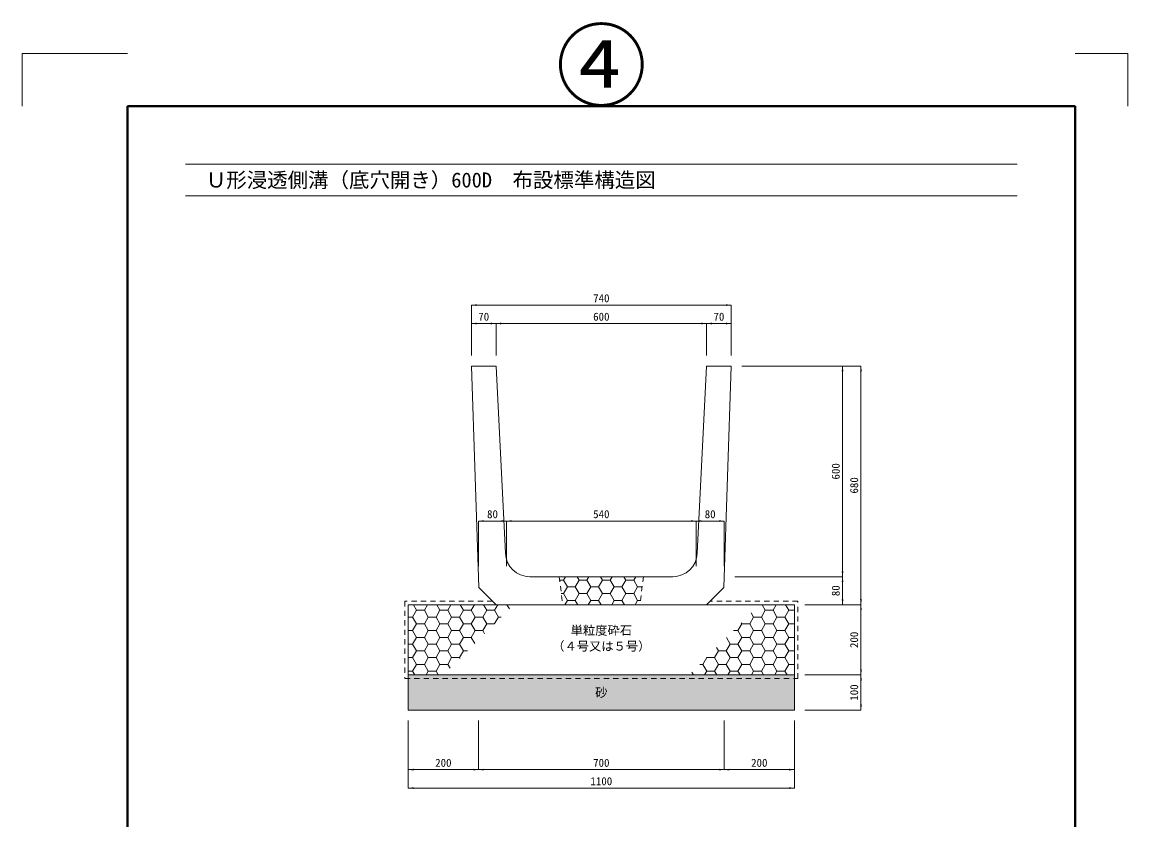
# Model space of a CAD drawing. Units: millimetres at full size. Extents: x 91602 to 111352, y 12024 to 16568.
# Drawn here: x 104052 to 107202, y 14296 to 16568 of the extents above; entities that cross this region are included whole.
import ezdxf
from ezdxf.enums import TextEntityAlignment as Align

# ---------------------------------------------------------------- set-up
doc = ezdxf.new("R2010")
doc.units = ezdxf.units.MM
doc.header["$LTSCALE"] = 20
doc.linetypes.add('USER1', pattern=[1.35, 0.75, -0.6])
for name, color, linetype, lineweight in [('Defpoints_3', 7, 'Continuous', 13), ('ハッチング', 7, 'Continuous', 9), ('図枠', 7, 'Continuous', 5), ('寸法線', 7, 'Continuous', 13), ('排水孔', 30, 'USER1', 13), ('本体', 2, 'Continuous', 13), ('浸透施設', 3, 'Continuous', 13), ('透水シート', 4, 'USER1', 13)]:
    doc.layers.add(name, color=color, linetype=linetype, lineweight=lineweight)
for name, color, linetype in [('ハッチング_砂', 32, 'Continuous'), ('文字', 7, 'Continuous'), ('補助線', 1, 'Continuous')]:
    doc.layers.add(name, color=color, linetype=linetype)
doc.styles.add('ＭＳ ゴシック', font='')
doc.styles.get('ＭＳ ゴシック').set_extended_font_data('MS Gothic')

# ---------------------------------------------------------------- blocks, each defined once
blk = doc.blocks.new('filled_arrow')
at = {"color": 0, "linetype": 'Continuous', "lineweight": -2}
blk.add_solid([(7.5, 1.25), (0, 0), (7.5, -1.25)], dxfattribs=at)

msp = doc.modelspace()

# ---------------------------------------------------------------- hatches: boundary and pattern name
at = {"layer": 'ハッチング_砂'}
msp.add_hatch(color=256, dxfattribs=at).paths.add_polyline_path([(105152.07, 14708.64), (105152.07, 14608.64), (106252.07, 14608.64), (106252.07, 14708.64)])

# ---------------------------------------------------------------- linework, layer by layer
at = {"layer": 'Defpoints_3'}
for p, q in [((104052.07, 16478.54), (104052.07, 16328.54)), ((104352.07, 16478.54), (104052.07, 16478.54)), ((107052.07, 16478.54), (107202.07, 16478.54)), ((107202.07, 16478.54), (107202.07, 16328.54))]:
    msp.add_line(p, q, dxfattribs=at)
at = {"layer": 'ハッチング'}
for p, q in [((105583.3, 14978.77), (105594.26, 14978.77)), ((105594.26, 14978.77), (105599.95, 14988.64)), ((105605.37, 14959.52), (105594.26, 14978.77)), ((105627.59, 14959.52), (105638.71, 14978.77)), ((105638.71, 14978.77), (105633.01, 14988.64)), ((105638.71, 14978.77), (105660.93, 14978.77)), ((105660.93, 14978.77), (105666.63, 14988.64)), ((105672.04, 14959.52), (105660.93, 14978.77)), ((105694.27, 14959.52), (105705.38, 14978.77)), ((105705.38, 14978.77), (105699.68, 14988.64)), ((105705.38, 14978.77), (105727.61, 14978.77)), ((105727.61, 14978.77), (105733.3, 14988.64)), ((105738.72, 14959.52), (105727.61, 14978.77)), ((105760.94, 14959.52), (105772.06, 14978.77)), ((105772.06, 14978.77), (105766.36, 14988.64)), ((105772.06, 14978.77), (105794.28, 14978.77)), ((105794.28, 14978.77), (105799.98, 14988.64)), ((105805.39, 14959.52), (105794.28, 14978.77)), ((105588.11, 14940.28), (105594.26, 14940.28)), ((105594.26, 14940.28), (105605.37, 14959.52)), ((105605.37, 14921.03), (105594.26, 14940.28)), ((105605.37, 14959.52), (105627.59, 14959.52)), ((105638.71, 14940.28), (105627.59, 14959.52)), ((105627.59, 14921.03), (105638.71, 14940.28)), ((105638.71, 14940.28), (105660.93, 14940.28)), ((105660.93, 14940.28), (105672.04, 14959.52)), ((105672.04, 14921.03), (105660.93, 14940.28)), ((105672.04, 14959.52), (105694.27, 14959.52)), ((105705.38, 14940.28), (105694.27, 14959.52)), ((105694.27, 14921.03), (105705.38, 14940.28)), ((105705.38, 14940.28), (105727.61, 14940.28)), ((105727.61, 14940.28), (105738.72, 14959.52)), ((105738.72, 14921.03), (105727.61, 14940.28)), ((105738.72, 14959.52), (105760.94, 14959.52)), ((105772.06, 14940.28), (105760.94, 14959.52)), ((105760.94, 14921.03), (105772.06, 14940.28)), ((105772.06, 14940.28), (105794.28, 14940.28)), ((105794.28, 14940.28), (105805.39, 14959.52)), ((105805.39, 14921.03), (105794.28, 14940.28)), ((105805.39, 14959.52), (105818.43, 14959.52)), ((105175.7, 14892.83), (105166.58, 14908.64)), ((105197.93, 14892.83), (105207.06, 14908.64)), ((105242.38, 14892.83), (105233.25, 14908.64)), ((105264.6, 14892.83), (105273.73, 14908.64)), ((105309.05, 14892.83), (105299.93, 14908.64)), ((105331.28, 14892.83), (105340.41, 14908.64)), ((105375.73, 14892.83), (105366.6, 14908.64)), ((105397.95, 14892.83), (105407.08, 14908.64)), ((105440.16, 14896.73), (105433.28, 14908.64)), ((105598.22, 14908.64), (105605.37, 14921.03)), ((105605.37, 14921.03), (105627.59, 14921.03)), ((105634.75, 14908.64), (105627.59, 14921.03)), ((105664.89, 14908.64), (105672.04, 14921.03)), ((105672.04, 14921.03), (105694.27, 14921.03)), ((105701.42, 14908.64), (105694.27, 14921.03)), ((105731.57, 14908.64), (105738.72, 14921.03)), ((105738.72, 14921.03), (105760.94, 14921.03)), ((105768.1, 14908.64), (105760.94, 14921.03)), ((105798.24, 14908.64), (105805.39, 14921.03)), ((105805.39, 14921.03), (105813.62, 14921.03)), ((106169.13, 14892.83), (106160, 14908.64)), ((106191.35, 14892.83), (106200.48, 14908.64)), ((106235.8, 14892.83), (106226.68, 14908.64)), ((105152.07, 14873.59), (105164.59, 14873.59)), ((105164.59, 14873.59), (105175.7, 14892.83)), ((105175.7, 14854.34), (105164.59, 14873.59)), ((105175.71, 14892.83), (105197.93, 14892.83)), ((105209.04, 14873.59), (105197.93, 14892.83)), ((105197.93, 14854.34), (105209.04, 14873.59)), ((105209.04, 14873.59), (105231.27, 14873.59)), ((105231.27, 14873.59), (105242.38, 14892.83)), ((105242.38, 14854.34), (105231.27, 14873.59)), ((105242.38, 14892.83), (105264.61, 14892.83)), ((105275.72, 14873.59), (105264.6, 14892.83)), ((105264.6, 14854.34), (105275.72, 14873.59)), ((105275.72, 14873.59), (105297.94, 14873.59)), ((105297.94, 14873.59), (105309.05, 14892.83)), ((105309.05, 14854.34), (105297.94, 14873.59)), ((105309.06, 14892.83), (105331.28, 14892.83)), ((105342.39, 14873.59), (105331.28, 14892.83)), ((105331.28, 14854.34), (105342.39, 14873.59)), ((105342.39, 14873.59), (105364.62, 14873.59)), ((105364.62, 14873.59), (105375.73, 14892.83)), ((105375.73, 14854.34), (105364.62, 14873.59)), ((105375.73, 14892.83), (105397.96, 14892.83)), ((105409.07, 14873.59), (105397.95, 14892.83)), ((105398.21, 14854.78), (105409.07, 14873.59)), ((105409.07, 14873.59), (105417.02, 14873.59)), ((106124.68, 14854.34), (106135.79, 14873.59)), ((106135.79, 14873.59), (106128.92, 14885.49)), ((106135.79, 14873.59), (106158.02, 14873.59)), ((106158.02, 14873.59), (106169.13, 14892.83)), ((106169.13, 14854.34), (106158.02, 14873.59)), ((106169.13, 14892.83), (106191.36, 14892.83)), ((106202.47, 14873.59), (106191.35, 14892.83)), ((106191.35, 14854.34), (106202.47, 14873.59)), ((106202.47, 14873.59), (106224.69, 14873.59)), ((106224.69, 14873.59), (106235.8, 14892.83)), ((106235.8, 14854.34), (106224.69, 14873.59)), ((106235.81, 14892.83), (106252.07, 14892.83)), ((105164.59, 14835.09), (105175.7, 14854.34)), ((105175.71, 14854.34), (105197.93, 14854.34)), ((105209.04, 14835.09), (105197.93, 14854.34)), ((105231.27, 14835.09), (105242.38, 14854.34)), ((105242.38, 14854.34), (105264.61, 14854.34)), ((105275.72, 14835.09), (105264.6, 14854.34)), ((105297.94, 14835.09), (105309.05, 14854.34)), ((105309.06, 14854.34), (105331.28, 14854.34)), ((105342.39, 14835.09), (105331.28, 14854.34)), ((105364.62, 14835.09), (105375.73, 14854.34)), ((105375.73, 14854.34), (105397.77, 14854.34)), ((106091.34, 14835.09), (106102.45, 14854.34)), ((106102.45, 14854.34), (106100.74, 14857.31)), ((106102.46, 14854.34), (106124.68, 14854.34)), ((106135.79, 14835.09), (106124.68, 14854.34)), ((106158.02, 14835.09), (106169.13, 14854.34)), ((106169.13, 14854.34), (106191.36, 14854.34)), ((106202.47, 14835.09), (106191.35, 14854.34)), ((106224.69, 14835.09), (106235.8, 14854.34)), ((106235.81, 14854.34), (106252.07, 14854.34)), ((105152.07, 14835.09), (105164.59, 14835.09)), ((105175.7, 14815.84), (105164.59, 14835.09)), ((105164.59, 14796.6), (105175.7, 14815.84)), ((105175.71, 14815.84), (105197.93, 14815.84)), ((105197.93, 14815.84), (105209.04, 14835.09)), ((105209.04, 14796.6), (105197.93, 14815.84)), ((105209.04, 14835.09), (105231.27, 14835.09)), ((105242.38, 14815.84), (105231.27, 14835.09)), ((105231.27, 14796.6), (105242.38, 14815.84)), ((105242.38, 14815.84), (105264.61, 14815.84)), ((105264.6, 14815.84), (105275.72, 14835.09)), ((105275.72, 14796.6), (105264.6, 14815.84)), ((105275.72, 14835.09), (105297.94, 14835.09)), ((105309.05, 14815.84), (105297.94, 14835.09)), ((105297.94, 14796.6), (105309.05, 14815.84)), ((105309.06, 14815.84), (105331.28, 14815.84)), ((105331.28, 14815.84), (105342.39, 14835.09)), ((105341.53, 14798.1), (105331.28, 14815.84)), ((105342.39, 14835.09), (105364.62, 14835.09)), ((105369.71, 14826.28), (105364.62, 14835.09)), ((106069.12, 14796.6), (106058.47, 14815.04)), ((106078.52, 14835.09), (106091.34, 14835.09)), ((106102.45, 14815.84), (106091.34, 14835.09)), ((106091.34, 14796.6), (106102.45, 14815.84)), ((106102.46, 14815.84), (106124.68, 14815.84)), ((106124.68, 14815.84), (106135.79, 14835.09)), ((106135.79, 14796.6), (106124.68, 14815.84)), ((106135.79, 14835.09), (106158.02, 14835.09)), ((106169.13, 14815.84), (106158.02, 14835.09)), ((106158.02, 14796.6), (106169.13, 14815.84)), ((106169.13, 14815.84), (106191.36, 14815.84)), ((106191.35, 14815.84), (106202.47, 14835.09)), ((106202.47, 14796.6), (106191.35, 14815.84)), ((106202.47, 14835.09), (106224.69, 14835.09)), ((106235.8, 14815.84), (106224.69, 14835.09)), ((106224.69, 14796.6), (106235.8, 14815.84)), ((106235.81, 14815.84), (106252.07, 14815.84)), ((105152.07, 14796.6), (105164.59, 14796.6)), ((105175.7, 14777.35), (105164.59, 14796.6)), ((105164.59, 14758.1), (105175.7, 14777.35)), ((105175.71, 14777.35), (105197.93, 14777.35)), ((105197.93, 14777.35), (105209.04, 14796.6)), ((105209.04, 14758.1), (105197.93, 14777.35)), ((105209.04, 14796.6), (105231.27, 14796.6)), ((105242.38, 14777.35), (105231.27, 14796.6)), ((105231.27, 14758.1), (105242.38, 14777.35)), ((105242.38, 14777.35), (105264.61, 14777.35)), ((105264.6, 14777.35), (105275.72, 14796.6)), ((105275.72, 14758.1), (105264.6, 14777.35)), ((105275.72, 14796.6), (105297.94, 14796.6)), ((105309.05, 14777.35), (105297.94, 14796.6)), ((105297.94, 14758.1), (105309.05, 14777.35)), ((105309.06, 14777.35), (105320.78, 14777.35)), ((106024.67, 14758.1), (106035.78, 14777.35)), ((106035.78, 14777.35), (106030.29, 14786.86)), ((106035.78, 14777.35), (106058.01, 14777.35)), ((106058, 14777.35), (106069.12, 14796.6)), ((106069.12, 14758.1), (106058, 14777.35)), ((106069.12, 14796.6), (106091.34, 14796.6)), ((106102.45, 14777.35), (106091.34, 14796.6)), ((106091.34, 14758.1), (106102.45, 14777.35)), ((106102.46, 14777.35), (106124.68, 14777.35)), ((106124.68, 14777.35), (106135.79, 14796.6)), ((106135.79, 14758.1), (106124.68, 14777.35)), ((106135.79, 14796.6), (106158.02, 14796.6)), ((106169.13, 14777.35), (106158.02, 14796.6)), ((106158.02, 14758.1), (106169.13, 14777.35)), ((106169.13, 14777.35), (106191.36, 14777.35)), ((106191.35, 14777.35), (106202.47, 14796.6)), ((106202.47, 14758.1), (106191.35, 14777.35)), ((106202.47, 14796.6), (106224.69, 14796.6)), ((106235.8, 14777.35), (106224.69, 14796.6)), ((106224.69, 14758.1), (106235.8, 14777.35)), ((106235.81, 14777.35), (106252.07, 14777.35)), ((105152.07, 14758.1), (105164.59, 14758.1)), ((105175.7, 14738.85), (105164.59, 14758.1)), ((105197.93, 14738.86), (105209.04, 14758.1)), ((105209.04, 14758.1), (105231.27, 14758.1)), ((105242.38, 14738.85), (105231.27, 14758.1)), ((105264.6, 14738.86), (105275.72, 14758.1)), ((105275.72, 14758.1), (105297.94, 14758.1)), ((105299.26, 14755.83), (105297.94, 14758.1)), ((105991.33, 14738.86), (106002.44, 14758.1)), ((106002.44, 14758.1), (106002.11, 14758.68)), ((106002.44, 14758.1), (106024.67, 14758.1)), ((106035.78, 14738.85), (106024.67, 14758.1)), ((106058, 14738.86), (106069.12, 14758.1)), ((106069.12, 14758.1), (106091.34, 14758.1)), ((106102.45, 14738.85), (106091.34, 14758.1)), ((106124.68, 14738.86), (106135.79, 14758.1)), ((106135.79, 14758.1), (106158.02, 14758.1)), ((106169.13, 14738.85), (106158.02, 14758.1)), ((106191.35, 14738.86), (106202.47, 14758.1)), ((106202.47, 14758.1), (106224.69, 14758.1)), ((106235.8, 14738.85), (106224.69, 14758.1)), ((105152.07, 14719.61), (105164.59, 14719.61)), ((105164.59, 14719.61), (105175.7, 14738.86)), ((105170.92, 14708.64), (105164.59, 14719.61)), ((105175.71, 14738.85), (105197.93, 14738.85)), ((105209.04, 14719.61), (105197.93, 14738.85)), ((105202.71, 14708.64), (105209.04, 14719.61)), ((105209.04, 14719.61), (105231.27, 14719.61)), ((105231.27, 14719.61), (105242.38, 14738.86)), ((105237.6, 14708.64), (105231.27, 14719.61)), ((105242.38, 14738.85), (105264.61, 14738.85)), ((105271.08, 14727.65), (105264.6, 14738.85)), ((105964.32, 14708.64), (105959.84, 14716.41)), ((105982.28, 14738.85), (105991.33, 14738.85)), ((106002.44, 14719.61), (105991.33, 14738.85)), ((105996.11, 14708.64), (106002.44, 14719.61)), ((106002.44, 14719.61), (106024.67, 14719.61)), ((106024.67, 14719.61), (106035.78, 14738.86)), ((106031, 14708.64), (106024.67, 14719.61)), ((106035.78, 14738.85), (106058.01, 14738.85)), ((106069.12, 14719.61), (106058, 14738.85)), ((106062.79, 14708.64), (106069.12, 14719.61)), ((106069.12, 14719.61), (106091.34, 14719.61)), ((106091.34, 14719.61), (106102.45, 14738.86)), ((106097.67, 14708.64), (106091.34, 14719.61)), ((106102.46, 14738.85), (106124.68, 14738.85)), ((106135.79, 14719.61), (106124.68, 14738.85)), ((106129.46, 14708.64), (106135.79, 14719.61)), ((106135.79, 14719.61), (106158.02, 14719.61)), ((106158.02, 14719.61), (106169.13, 14738.86)), ((106164.35, 14708.64), (106158.02, 14719.61)), ((106169.13, 14738.85), (106191.36, 14738.85)), ((106202.47, 14719.61), (106191.35, 14738.85)), ((106196.14, 14708.64), (106202.47, 14719.61)), ((106202.47, 14719.61), (106224.69, 14719.61)), ((106224.69, 14719.61), (106235.8, 14738.86)), ((106231.02, 14708.64), (106224.69, 14719.61)), ((106235.81, 14738.85), (106252.07, 14738.85))]:
    msp.add_line(p, q, dxfattribs=at)
at = {"layer": '図枠', "lineweight": 40}
for p, q in [((104352.07, 16328.54), (107052.07, 16328.54)), ((104352.07, 16328.54), (104352.07, 12173.54)), ((107052.07, 16328.54), (107052.07, 12173.54))]:
    msp.add_line(p, q, dxfattribs=at)
at = {"layer": '図枠', "lineweight": 13}
for p, q in [((104517.07, 16163.54), (106887.07, 16163.54)), ((104517.07, 16073.54), (106887.07, 16073.54))]:
    msp.add_line(p, q, dxfattribs=at)
at = {"layer": '寸法線'}
for p, q in [((105332.07, 15762.23), (106072.07, 15762.23)), ((105332.07, 15618.64), (105332.07, 15762.23)), ((106072.07, 15618.64), (106072.07, 15762.23)), ((105332.07, 15709.73), (105402.07, 15709.73)), ((105332.07, 15618.64), (105332.07, 15709.73)), ((105402.07, 15618.64), (105402.07, 15709.73)), ((105402.07, 15709.73), (106002.07, 15709.73)), ((105402.07, 15618.64), (105402.07, 15709.73)), ((106002.07, 15618.64), (106002.07, 15709.73)), ((106002.07, 15709.73), (106072.07, 15709.73)), ((106002.07, 15618.64), (106002.07, 15709.73)), ((106072.07, 15618.64), (106072.07, 15709.73)), ((106102.07, 15588.64), (106389.24, 15588.64)), ((106102.07, 15588.64), (106441.74, 15588.64)), ((106389.24, 15588.64), (106389.24, 14988.64)), ((106441.74, 14908.64), (106441.74, 15588.64)), ((105352.07, 15147.18), (105432.07, 15147.18)), ((105352.07, 15018.64), (105352.07, 15147.18)), ((105432.07, 15018.64), (105432.07, 15147.18)), ((105432.07, 15147.18), (105972.07, 15147.18)), ((105432.07, 15018.64), (105432.07, 15147.18)), ((105972.07, 15018.64), (105972.07, 15147.18)), ((105972.07, 15147.18), (106052.07, 15147.18)), ((105972.07, 15018.64), (105972.07, 15147.18)), ((106052.07, 15018.64), (106052.07, 15147.18)), ((106082.07, 14988.64), (106389.24, 14988.64)), ((106082.07, 14988.64), (106389.24, 14988.64)), ((106389.24, 14988.64), (106389.24, 14908.64)), ((106282.07, 14908.64), (106389.24, 14908.64)), ((106282.07, 14908.64), (106441.74, 14908.64)), ((106282.07, 14908.64), (106441.74, 14908.64)), ((106441.74, 14908.64), (106441.74, 14708.64)), ((106282.07, 14708.64), (106441.74, 14708.64)), ((106282.07, 14708.64), (106441.74, 14708.64)), ((106441.74, 14708.64), (106441.74, 14608.64)), ((106282.07, 14608.64), (106441.74, 14608.64)), ((105152.07, 14578.64), (105152.07, 14439.01)), ((105152.07, 14578.64), (105152.07, 14386.51)), ((105352.07, 14578.64), (105352.07, 14439.01)), ((105352.07, 14578.64), (105352.07, 14439.01)), ((106052.07, 14578.64), (106052.07, 14439.01)), ((106052.07, 14578.64), (106052.07, 14439.01)), ((106252.07, 14578.64), (106252.07, 14439.01)), ((106252.07, 14578.64), (106252.07, 14386.51)), ((105152.07, 14439.01), (105352.07, 14439.01)), ((105352.07, 14439.01), (106052.07, 14439.01)), ((106052.07, 14439.01), (106252.07, 14439.01)), ((105152.07, 14386.51), (106252.07, 14386.51))]:
    msp.add_line(p, q, dxfattribs=at)
at = {"layer": '排水孔'}
for p, q in [((105582.07, 14988.64), (105592.07, 14908.64)), ((105822.07, 14988.64), (105812.07, 14908.64))]:
    msp.add_line(p, q, dxfattribs=at)
at = {"layer": '本体'}
msp.add_line((105498.66, 14988.64), (105905.48, 14988.64), dxfattribs=at)
msp.add_lwpolyline([(105975.39, 15055.14), (106002.07, 15588.64), (106072.07, 15588.64), (106051.03, 14957.61), (106002.07, 14908.64), (105402.07, 14908.64), (105353.1, 14957.61), (105332.07, 15588.64), (105402.07, 15588.64), (105428.74, 15055.14)], dxfattribs=at)
for centre, start, end in [((105498.66, 15058.64), 182.86241, 270), ((105905.48, 15058.64), 270, 357.13759)]:
    msp.add_arc(centre, 70, start, end, dxfattribs=at)
at = {"layer": '浸透施設'}
for p, q in [((105152.07, 14908.64), (105152.07, 14608.64)), ((106252.07, 14908.64), (105152.07, 14908.64)), ((106252.07, 14908.64), (106252.07, 14608.64)), ((106252.07, 14708.64), (105152.07, 14708.64)), ((106252.07, 14608.64), (105152.07, 14608.64))]:
    msp.add_line(p, q, dxfattribs=at)
at = {"layer": '透水シート'}
msp.add_lwpolyline([(105392.07, 14918.64), (105142.07, 14918.64), (105142.07, 14698.64), (106262.07, 14698.64), (106262.07, 14918.64), (106012.07, 14918.64)], dxfattribs=at)

# ---------------------------------------------------------------- block references
at = {"layer": '寸法線', "xscale": 2, "yscale": 2}
for p in [(105332.07, 15762.23), (105332.07, 15709.73), (105402.07, 15709.73), (106002.07, 15709.73), (105352.07, 15147.18), (105432.07, 15147.18), (105972.07, 15147.18), (105152.07, 14439.01), (105352.07, 14439.01), (106052.07, 14439.01), (105152.07, 14386.51)]:
    msp.add_blockref('filled_arrow', p, dxfattribs=at)
for p, rotation in [((106072.07, 15762.23), 180), ((105402.07, 15709.73), 180), ((106002.07, 15709.73), 180), ((106072.07, 15709.73), 180), ((106389.24, 15588.64), 270), ((106441.74, 15588.64), 270), ((105432.07, 15147.18), 180), ((105972.07, 15147.18), 180), ((106052.07, 15147.18), 180), ((106389.24, 14988.64), 90), ((106389.24, 14988.64), 270), ((106389.24, 14908.64), 90), ((106441.74, 14908.64), 90), ((106441.74, 14908.64), 270), ((106441.74, 14708.64), 90), ((106441.74, 14708.64), 270), ((106441.74, 14608.64), 90), ((105352.07, 14439.01), 180), ((106052.07, 14439.01), 180), ((106252.07, 14439.01), 180), ((106252.07, 14386.51), 180)]:
    msp.add_blockref('filled_arrow', p, dxfattribs=dict(at, rotation=rotation))

# ---------------------------------------------------------------- texts
at = {"layer": '図枠', "style": 'ＭＳ ゴシック'}
msp.add_text('\u3000Ｕ形浸透側溝（底穴開き）600D\u3000布設標準構造図', height=42.72, dxfattribs=at).set_placement((104517.07, 16118.54), align=Align.MIDDLE_LEFT)
at = {"layer": '寸法線', "style": 'ＭＳ ゴシック'}
for s, p in [('740', (105702.07, 15781.73)), ('70', (105367.07, 15729.23)), ('600', (105702.07, 15729.23)), ('70', (106037.07, 15729.23)), ('80', (105392.07, 15166.68)), ('540', (105702.07, 15166.68)), ('80', (106012.07, 15166.68)), ('200', (105252.07, 14458.51)), ('700', (105702.07, 14458.51)), ('200', (106152.07, 14458.51)), ('1100', (105702.07, 14406.01))]:
    msp.add_text(s, height=22.79, dxfattribs=at).set_placement(p, align=Align.MIDDLE_CENTER)
for s, p in [('600', (106369.74, 15288.64)), ('680', (106422.24, 15248.64)), ('80', (106369.74, 14948.64)), ('200', (106422.24, 14808.64)), ('100', (106422.24, 14658.64))]:
    msp.add_text(s, height=22.79, rotation=90, dxfattribs=at).set_placement(p, align=Align.MIDDLE_CENTER)
at = {"layer": '文字', "style": 'ＭＳ ゴシック'}
for s, p in [('単粒度砕石', (105614.66, 14848.62)), ('（４号又は５号）', (105562.21, 14803.62))]:
    msp.add_text(s, height=25.63, dxfattribs=at).set_placement(p, align=Align.TOP_LEFT)
msp.add_text('砂', height=25.63, dxfattribs=at).set_placement((105702.07, 14658.64), align=Align.MIDDLE_CENTER)
at = {"layer": '補助線', "style": 'ＭＳ ゴシック'}
msp.add_text('④', height=189.9, dxfattribs=at).set_placement((105702.07, 16292.12), align=Align.BOTTOM_CENTER)

doc.saveas('drawing.dxf')
